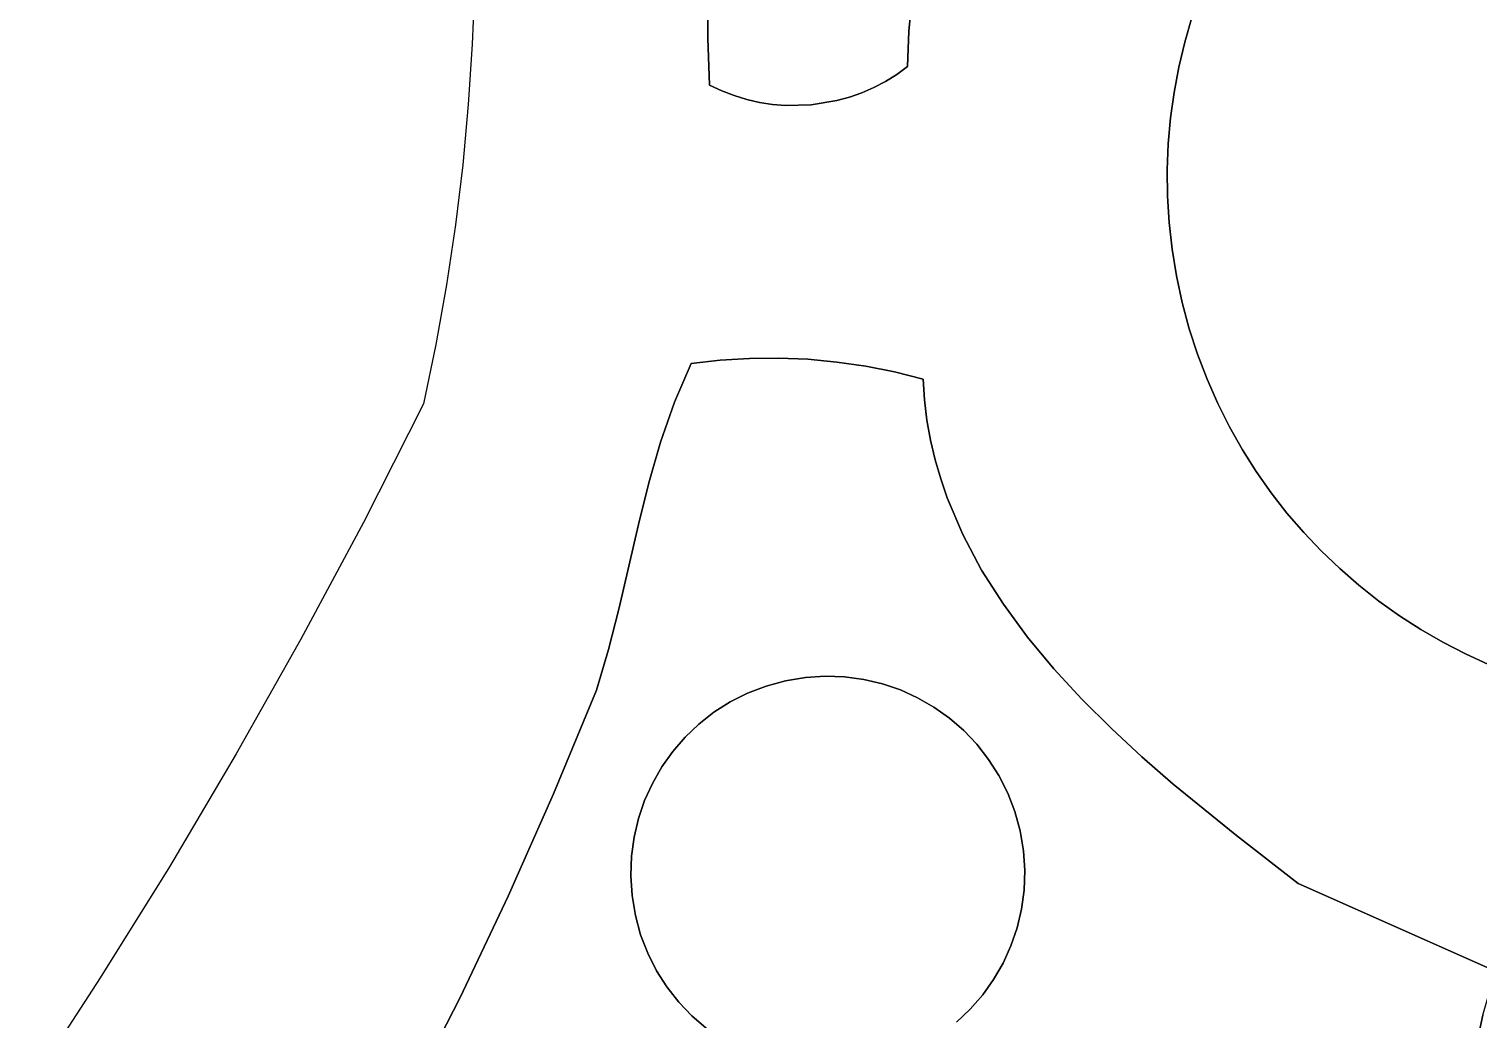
# Model space of a CAD drawing. Header units: inches. Extents: x 37.5 to 70.3, y 17.4 to 61.6.
# Drawn here: x 43.095 to 46.139, y 31.612 to 33.691 of the extents above; entities that cross this region are included whole.
import ezdxf

# ---------------------------------------------------------------- set-up
doc = ezdxf.new("R2010")
doc.units = ezdxf.units.IN
doc.layers.add('SURFACES_FOR_SKETCHUP', color=7, linetype='Continuous')

msp = doc.modelspace()

# ---------------------------------------------------------------- linework, layer by layer
at = {"layer": 'SURFACES_FOR_SKETCHUP'}
for points, invisible_edges in [([(47.1764, 34.3279), (45.6488, 33.9576), (46.8596, 32.2988)], 11), ([(45.6488, 33.9576), (45.6221, 33.9114), (45.5176, 33.1171)], 10), ([(45.5176, 33.1171), (46.0191, 32.43), (45.6488, 33.9576)], 11), ([(46.8596, 32.2988), (45.6488, 33.9576), (46.0191, 32.43)], 11), ([(45.6221, 33.9114), (45.5977, 33.864), (45.5176, 33.1171)], 10), ([(45.5977, 33.864), (45.5755, 33.8154), (45.5055, 33.173)], 10), ([(45.5055, 33.173), (45.5176, 33.1171), (45.5977, 33.864)], 10), ([(44.9625, 33.8309), (44.9505, 33.7592), (45.5231, 33.6636)], 10), ([(45.5231, 33.6636), (45.5382, 33.7151), (44.9625, 33.8309)], 10), ([(44.0312, 33.7865), (44.0264, 33.6594), (44.5213, 33.6722)], 10), ([(44.5213, 33.6722), (44.5221, 33.7708), (44.0312, 33.7865)], 10), ([(45.5557, 33.7657), (45.5055, 33.173), (45.5755, 33.8154)], 3), ([(44.5221, 33.7708), (44.5213, 33.6722), (44.6841, 33.5305)], 10), ([(44.7386, 33.5318), (44.7923, 33.5407), (44.5221, 33.7708)], 10), ([(44.6841, 33.5305), (44.7386, 33.5318), (44.5221, 33.7708)], 10), ([(44.9505, 33.7592), (44.5221, 33.7708), (44.7923, 33.5407)], 11), ([(44.9433, 33.6863), (44.9505, 33.7592), (44.7923, 33.5407)], 10), ([(44.9505, 33.7592), (44.9433, 33.6863), (45.5106, 33.6112)], 10), ([(45.5106, 33.6112), (45.5231, 33.6636), (44.9505, 33.7592)], 10), ([(45.5055, 33.173), (45.5557, 33.7657), (45.4964, 33.2289)], 3), ([(45.5382, 33.7151), (45.4964, 33.2289), (45.5557, 33.7657)], 3), ([(45.5382, 33.7151), (45.5231, 33.6636), (45.4964, 33.2289)], 10), ([(44.5249, 33.5735), (44.5213, 33.6722), (44.0264, 33.6594)], 10), ([(44.6569, 33.5328), (44.6841, 33.5305), (44.5213, 33.6722)], 10), ([(44.5765, 33.5513), (44.603, 33.5432), (44.5213, 33.6722)], 10), ([(44.5504, 33.5614), (44.5765, 33.5513), (44.5213, 33.6722)], 10), ([(44.5213, 33.6722), (44.5249, 33.5735), (44.5504, 33.5614)], 8), ([(44.603, 33.5432), (44.6298, 33.537), (44.5213, 33.6722)], 10), ([(44.6298, 33.537), (44.6569, 33.5328), (44.5213, 33.6722)], 10), ([(44.7923, 33.5407), (44.8187, 33.548), (44.9433, 33.6863)], 10), ([(44.8187, 33.548), (44.8445, 33.5572), (44.9433, 33.6863)], 10), ([(44.8445, 33.5572), (44.8697, 33.5682), (44.9433, 33.6863)], 10), ([(44.8943, 33.5811), (44.9433, 33.6863), (44.8697, 33.5682)], 3), ([(44.918, 33.5959), (44.9433, 33.6863), (44.8943, 33.5811)], 3), ([(44.918, 33.5959), (44.9408, 33.6125), (44.9433, 33.6863)], 8), ([(44.9408, 33.6125), (45.5106, 33.6112), (44.9433, 33.6863)], 3), ([(45.5231, 33.6636), (45.5106, 33.6112), (45.4902, 33.2846)], 10), ([(45.4964, 33.2289), (45.5231, 33.6636), (45.4902, 33.2846)], 3), ([(44.0264, 33.6594), (44.0181, 33.5325), (44.5249, 33.5735)], 10), ([(45.4868, 33.3401), (44.9408, 33.6125), (44.918, 33.5959)], 9), ([(45.4868, 33.3401), (45.4862, 33.3953), (44.9408, 33.6125)], 10), ([(45.4862, 33.3953), (45.4883, 33.4501), (44.9408, 33.6125)], 10), ([(45.4883, 33.4501), (45.4931, 33.5044), (44.9408, 33.6125)], 10), ([(45.4931, 33.5044), (45.5005, 33.5581), (44.9408, 33.6125)], 10), ([(45.5005, 33.5581), (45.5106, 33.6112), (44.9408, 33.6125)], 10), ([(45.4902, 33.2846), (45.5106, 33.6112), (45.4868, 33.3401)], 3), ([(45.5005, 33.5581), (45.4868, 33.3401), (45.5106, 33.6112)], 3), ([(44.0063, 33.406), (43.991, 33.2798), (44.5249, 33.5735)], 10), ([(44.4859, 32.9886), (44.5249, 33.5735), (43.991, 33.2798)], 11), ([(44.0181, 33.5325), (44.0063, 33.406), (44.5249, 33.5735)], 10), ([(44.5249, 33.5735), (44.4859, 32.9886), (44.5504, 33.5614)], 3), ([(44.8697, 33.5682), (44.9733, 32.9557), (44.8943, 33.5811)], 3), ([(44.8943, 33.5811), (44.9733, 32.9557), (44.918, 33.5959)], 3), ([(44.918, 33.5959), (44.9733, 32.9557), (45.4868, 33.3401)], 11), ([(44.5504, 33.5614), (44.4859, 32.9886), (44.5765, 33.5513)], 3), ([(44.5472, 32.9956), (44.5765, 33.5513), (44.4859, 32.9886)], 3), ([(44.5765, 33.5513), (44.5472, 32.9956), (44.603, 33.5432)], 3), ([(44.603, 33.5432), (44.5472, 32.9956), (44.6298, 33.537)], 3), ([(44.7923, 33.5407), (44.8532, 32.9829), (44.8187, 33.548)], 3), ([(44.8187, 33.548), (44.8532, 32.9829), (44.8445, 33.5572)], 3), ([(44.8445, 33.5572), (44.9135, 32.9709), (44.8697, 33.5682)], 3), ([(44.9135, 32.9709), (44.8445, 33.5572), (44.8532, 32.9829)], 3), ([(44.9733, 32.9557), (44.8697, 33.5682), (44.9135, 32.9709)], 3), ([(45.5005, 33.5581), (45.4931, 33.5044), (45.4862, 33.3953)], 10), ([(45.4868, 33.3401), (45.5005, 33.5581), (45.4862, 33.3953)], 3), ([(44.6086, 32.9994), (44.6298, 33.537), (44.5472, 32.9956)], 3), ([(44.6298, 33.537), (44.6086, 32.9994), (44.6569, 33.5328)], 3), ([(44.67, 33), (44.6569, 33.5328), (44.6086, 32.9994)], 3), ([(44.6569, 33.5328), (44.67, 33), (44.6841, 33.5305)], 3), ([(44.7313, 32.9975), (44.6841, 33.5305), (44.67, 33)], 3), ([(44.6841, 33.5305), (44.7313, 32.9975), (44.7386, 33.5318)], 3), ([(44.7924, 32.9917), (44.7386, 33.5318), (44.7313, 32.9975)], 3), ([(44.7386, 33.5318), (44.7924, 32.9917), (44.7923, 33.5407)], 3), ([(44.8532, 32.9829), (44.7923, 33.5407), (44.7924, 32.9917)], 3), ([(45.4883, 33.4501), (45.4862, 33.3953), (45.4931, 33.5044)], 2), ([(45.4902, 33.2846), (45.4868, 33.3401), (44.9733, 32.9557)], 10), ([(43.9722, 33.154), (44.4859, 32.9886), (43.991, 33.2798)], 3), ([(45.4964, 33.2289), (45.4902, 33.2846), (44.9733, 32.9557)], 10), ([(45.5055, 33.173), (45.4964, 33.2289), (44.9733, 32.9557)], 10), ([(43.9499, 33.0288), (44.451, 32.9074), (43.9722, 33.154)], 3), ([(44.4859, 32.9886), (43.9722, 33.154), (44.451, 32.9074)], 3), ([(45.5176, 33.1171), (45.5055, 33.173), (44.9733, 32.9557)], 10), ([(45.5325, 33.0618), (45.5176, 33.1171), (44.9733, 32.9557)], 10), ([(45.9743, 32.4588), (45.5176, 33.1171), (45.9308, 32.4898)], 3), ([(45.5325, 33.0618), (45.9308, 32.4898), (45.5176, 33.1171)], 3), ([(46.0191, 32.43), (45.5176, 33.1171), (45.9743, 32.4588)], 3), ([(44.9733, 32.9557), (44.9762, 32.9123), (45.5325, 33.0618)], 10), ([(45.5499, 33.008), (45.5325, 33.0618), (44.9762, 32.9123)], 10), ([(45.9308, 32.4898), (45.5325, 33.0618), (45.8888, 32.5228)], 3), ([(45.5499, 33.008), (45.8485, 32.5579), (45.5325, 33.0618)], 3), ([(45.8888, 32.5228), (45.5325, 33.0618), (45.8485, 32.5579)], 3), ([(43.9242, 32.9041), (44.422, 32.8235), (43.9499, 33.0288)], 3), ([(44.451, 32.9074), (43.9499, 33.0288), (44.422, 32.8235)], 3), ([(44.3975, 32.7377), (44.7313, 32.9975), (44.422, 32.8235)], 3), ([(44.3975, 32.7377), (44.9986, 32.7865), (44.7313, 32.9975)], 11), ([(44.67, 33), (44.422, 32.8235), (44.7313, 32.9975)], 3), ([(44.67, 33), (44.6086, 32.9994), (44.422, 32.8235)], 10), ([(44.451, 32.9074), (44.422, 32.8235), (44.6086, 32.9994)], 10), ([(44.5472, 32.9956), (44.451, 32.9074), (44.6086, 32.9994)], 3), ([(44.5472, 32.9956), (44.4859, 32.9886), (44.451, 32.9074)], 8), ([(44.7313, 32.9975), (44.9986, 32.7865), (44.7924, 32.9917)], 3), ([(44.9762, 32.9123), (44.9815, 32.8696), (45.5499, 33.008)], 10), ([(44.9815, 32.8696), (44.989, 32.8277), (45.5499, 33.008)], 10), ([(45.5699, 32.9556), (45.5499, 33.008), (44.989, 32.8277)], 10), ([(45.8097, 32.5949), (45.5499, 33.008), (45.7728, 32.6338)], 3), ([(45.5699, 32.9556), (45.7728, 32.6338), (45.5499, 33.008)], 3), ([(45.8485, 32.5579), (45.5499, 33.008), (45.8097, 32.5949)], 3), ([(44.7924, 32.9917), (44.989, 32.8277), (44.8532, 32.9829)], 3), ([(44.989, 32.8277), (44.7924, 32.9917), (44.9986, 32.7865)], 3), ([(44.9815, 32.8696), (44.8532, 32.9829), (44.989, 32.8277)], 3), ([(44.9135, 32.9709), (44.8532, 32.9829), (44.9815, 32.8696)], 10), ([(44.9762, 32.9123), (44.9733, 32.9557), (44.9135, 32.9709)], 8), ([(44.9815, 32.8696), (44.9762, 32.9123), (44.9135, 32.9709)], 10), ([(44.989, 32.8277), (44.9986, 32.7865), (45.5699, 32.9556)], 10), ([(44.9986, 32.7865), (45.0104, 32.7461), (45.5699, 32.9556)], 10), ([(45.0104, 32.7461), (45.024, 32.7064), (45.5699, 32.9556)], 10), ([(45.5923, 32.9047), (45.5699, 32.9556), (45.024, 32.7064)], 10), ([(45.5923, 32.9047), (45.7376, 32.6746), (45.5699, 32.9556)], 3), ([(45.7728, 32.6338), (45.5699, 32.9556), (45.7376, 32.6746)], 3), ([(43.7978, 32.655), (44.3759, 32.6506), (43.9242, 32.9041)], 3), ([(44.3975, 32.7377), (43.9242, 32.9041), (44.3759, 32.6506)], 3), ([(44.422, 32.8235), (43.9242, 32.9041), (44.3975, 32.7377)], 3), ([(45.024, 32.7064), (45.0569, 32.6292), (45.5923, 32.9047)], 10), ([(45.617, 32.8554), (45.5923, 32.9047), (45.0569, 32.6292)], 10), ([(45.7044, 32.7172), (45.7376, 32.6746), (45.5923, 32.9047)], 10), ([(45.5923, 32.9047), (45.617, 32.8554), (45.7044, 32.7172)], 10), ([(45.0569, 32.6292), (45.0964, 32.5548), (45.617, 32.8554)], 10), ([(45.644, 32.8076), (45.617, 32.8554), (45.0964, 32.5548)], 10), ([(45.644, 32.8076), (45.6732, 32.7616), (45.617, 32.8554)], 2), ([(45.6732, 32.7616), (45.7044, 32.7172), (45.617, 32.8554)], 10), ([(44.9986, 32.7865), (44.3975, 32.7377), (45.0104, 32.7461)], 3), ([(45.0964, 32.5548), (45.142, 32.4831), (45.644, 32.8076)], 10), ([(45.6732, 32.7616), (45.644, 32.8076), (45.142, 32.4831)], 10), ([(45.1927, 32.4141), (45.6732, 32.7616), (45.142, 32.4831)], 3), ([(45.6732, 32.7616), (45.1927, 32.4141), (45.7044, 32.7172)], 3), ([(44.3759, 32.6506), (44.7262, 32.3294), (44.3975, 32.7377)], 3), ([(44.3975, 32.7377), (44.7262, 32.3294), (45.0104, 32.7461)], 11), ([(44.7262, 32.3294), (44.7677, 32.3321), (45.0104, 32.7461)], 10), ([(45.024, 32.7064), (45.0104, 32.7461), (44.7677, 32.3321)], 10), ([(44.7677, 32.3321), (44.8086, 32.3307), (45.024, 32.7064)], 10), ([(45.0569, 32.6292), (45.024, 32.7064), (44.8086, 32.3307)], 10), ([(45.248, 32.3476), (45.7044, 32.7172), (45.1927, 32.4141)], 3), ([(45.7044, 32.7172), (45.248, 32.3476), (45.7376, 32.6746)], 3), ([(45.307, 32.2836), (45.7376, 32.6746), (45.248, 32.3476)], 3), ([(45.7376, 32.6746), (45.307, 32.2836), (45.7728, 32.6338)], 3), ([(43.6666, 32.41), (44.2873, 32.3028), (43.7978, 32.655)], 3), ([(44.3129, 32.3883), (43.7978, 32.655), (44.2873, 32.3028)], 3), ([(44.3351, 32.4752), (43.7978, 32.655), (44.3129, 32.3883)], 3), ([(44.3759, 32.6506), (43.7978, 32.655), (44.3351, 32.4752)], 3), ([(44.3351, 32.4752), (44.6436, 32.3113), (44.3759, 32.6506)], 3), ([(44.6845, 32.3225), (44.3759, 32.6506), (44.6436, 32.3113)], 3), ([(44.7262, 32.3294), (44.3759, 32.6506), (44.6845, 32.3225)], 3), ([(44.8487, 32.3252), (45.0569, 32.6292), (44.8086, 32.3307)], 3), ([(44.8487, 32.3252), (44.8878, 32.3159), (45.0569, 32.6292)], 10), ([(45.0964, 32.5548), (45.0569, 32.6292), (44.8878, 32.3159)], 10), ([(45.3689, 32.2219), (45.7728, 32.6338), (45.307, 32.2836)], 3), ([(45.7728, 32.6338), (45.3689, 32.2219), (45.8097, 32.5949)], 3), ([(45.4331, 32.1625), (45.8097, 32.5949), (45.3689, 32.2219)], 3), ([(45.8097, 32.5949), (45.4331, 32.1625), (45.8485, 32.5579)], 3), ([(44.8878, 32.3159), (44.9256, 32.303), (45.0964, 32.5548)], 10), ([(45.142, 32.4831), (45.0964, 32.5548), (44.9256, 32.303)], 10), ([(45.4988, 32.1053), (45.8485, 32.5579), (45.4331, 32.1625)], 3), ([(45.8485, 32.5579), (45.4988, 32.1053), (45.8888, 32.5228)], 3), ([(45.8888, 32.5228), (45.4988, 32.1053), (45.9308, 32.4898)], 3), ([(45.142, 32.4831), (44.9256, 32.303), (44.9618, 32.2866)], 9), ([(45.142, 32.4831), (44.9618, 32.2866), (44.9962, 32.2668)], 9), ([(45.142, 32.4831), (44.9962, 32.2668), (45.1927, 32.4141)], 3), ([(45.6315, 31.9971), (45.9308, 32.4898), (45.4988, 32.1053)], 3), ([(45.9308, 32.4898), (45.6315, 31.9971), (45.9743, 32.4588)], 3), ([(44.3351, 32.4752), (44.3129, 32.3883), (44.5341, 32.2562)], 10), ([(44.3351, 32.4752), (44.5341, 32.2562), (44.5683, 32.2779)], 9), ([(44.3351, 32.4752), (44.5683, 32.2779), (44.6048, 32.2964)], 9), ([(44.3351, 32.4752), (44.6048, 32.2964), (44.6436, 32.3113)], 9), ([(45.9743, 32.4588), (45.6315, 31.9971), (46.0191, 32.43)], 3), ([(45.7613, 31.8967), (46.0191, 32.43), (45.6315, 31.9971)], 3), ([(46.0191, 32.43), (45.7613, 31.8967), (46.0653, 32.4033)], 3), ([(46.0191, 32.43), (46.0653, 32.4033), (46.8596, 32.2988)], 10), ([(43.5308, 32.1689), (44.1974, 32.0851), (43.6666, 32.41)], 3), ([(44.2873, 32.3028), (43.6666, 32.41), (44.1974, 32.0851)], 3), ([(44.3129, 32.3883), (44.2873, 32.3028), (44.5025, 32.2314)], 10), ([(44.5025, 32.2314), (44.5341, 32.2562), (44.3129, 32.3883)], 10), ([(45.0286, 32.2438), (45.1927, 32.4141), (44.9962, 32.2668)], 3), ([(45.0587, 32.2178), (45.1927, 32.4141), (45.0286, 32.2438)], 3), ([(45.1927, 32.4141), (45.0587, 32.2178), (45.248, 32.3476)], 3), ([(46.0653, 32.4033), (45.7613, 31.8967), (46.1127, 32.3789)], 3), ([(46.0653, 32.4033), (46.1127, 32.3789), (46.8596, 32.2988)], 10), ([(46.1127, 32.3789), (45.7613, 31.8967), (46.1613, 32.3567)], 3), ([(46.1613, 32.3567), (45.7613, 31.8967), (46.211, 32.3368)], 3), ([(46.1127, 32.3789), (46.1613, 32.3567), (46.8037, 32.2867)], 10), ([(46.8037, 32.2867), (46.8596, 32.2988), (46.1127, 32.3789)], 10), ([(44.7262, 32.3294), (44.6845, 32.3225), (44.9618, 32.2866)], 10), ([(44.7262, 32.3294), (44.8878, 32.3159), (44.7677, 32.3321)], 3), ([(44.9256, 32.303), (44.8878, 32.3159), (44.7262, 32.3294)], 10), ([(44.9618, 32.2866), (44.9256, 32.303), (44.7262, 32.3294)], 10), ([(44.8487, 32.3252), (44.7677, 32.3321), (44.8878, 32.3159)], 3), ([(44.8487, 32.3252), (44.8086, 32.3307), (44.7677, 32.3321)], 8), ([(45.0862, 32.1889), (45.248, 32.3476), (45.0587, 32.2178)], 3), ([(45.111, 32.1573), (45.248, 32.3476), (45.0862, 32.1889)], 3), ([(45.248, 32.3476), (45.111, 32.1573), (45.307, 32.2836)], 3), ([(46.1755, 31.7125), (46.211, 32.3368), (45.7613, 31.8967)], 3), ([(44.2873, 32.3028), (44.1974, 32.0851), (44.4049, 32.1069)], 10), ([(44.4049, 32.1069), (44.4247, 32.1414), (44.2873, 32.3028)], 10), ([(44.4247, 32.1414), (44.4476, 32.1738), (44.2873, 32.3028)], 10), ([(44.4476, 32.1738), (44.4736, 32.2038), (44.2873, 32.3028)], 10), ([(44.4736, 32.2038), (44.5025, 32.2314), (44.2873, 32.3028)], 10), ([(44.4247, 32.1414), (44.6845, 32.3225), (44.4476, 32.1738)], 3), ([(44.6845, 32.3225), (44.4247, 32.1414), (44.9962, 32.2668)], 11), ([(44.6845, 32.3225), (44.6436, 32.3113), (44.4476, 32.1738)], 10), ([(44.4476, 32.1738), (44.6436, 32.3113), (44.4736, 32.2038)], 3), ([(44.4736, 32.2038), (44.6436, 32.3113), (44.5025, 32.2314)], 3), ([(44.6436, 32.3113), (44.6048, 32.2964), (44.5025, 32.2314)], 10), ([(44.5341, 32.2562), (44.5025, 32.2314), (44.6048, 32.2964)], 10), ([(44.6048, 32.2964), (44.5683, 32.2779), (44.5341, 32.2562)], 8), ([(44.9962, 32.2668), (44.9618, 32.2866), (44.6845, 32.3225)], 10), ([(44.4247, 32.1414), (45.1216, 31.6952), (44.9962, 32.2668)], 11), ([(44.9962, 32.2668), (45.1773, 32.007), (45.0286, 32.2438)], 3), ([(45.1773, 32.007), (44.9962, 32.2668), (45.1216, 31.6952)], 11), ([(45.1327, 32.1232), (45.307, 32.2836), (45.111, 32.1573)], 3), ([(45.307, 32.2836), (45.1327, 32.1232), (45.3689, 32.2219)], 3), ([(45.1773, 32.007), (45.1661, 32.0478), (45.0286, 32.2438)], 10), ([(45.0286, 32.2438), (45.1661, 32.0478), (45.0587, 32.2178)], 3), ([(45.0587, 32.2178), (45.1661, 32.0478), (45.0862, 32.1889)], 3), ([(45.1512, 32.0866), (45.3689, 32.2219), (45.1327, 32.1232)], 3), ([(45.1661, 32.0478), (45.3689, 32.2219), (45.1512, 32.0866)], 3), ([(45.3689, 32.2219), (45.1661, 32.0478), (45.4331, 32.1625)], 3), ([(45.111, 32.1573), (45.0862, 32.1889), (45.1512, 32.0866)], 10), ([(45.1661, 32.0478), (45.1512, 32.0866), (45.0862, 32.1889)], 10), ([(43.3903, 31.9317), (44.0007, 31.6573), (43.5308, 32.1689)], 3), ([(44.1018, 31.8699), (44.1974, 32.0851), (43.5308, 32.1689)], 10), ([(44.1018, 31.8699), (43.5308, 32.1689), (44.0007, 31.6573)], 3), ([(44.4247, 32.1414), (44.4049, 32.1069), (44.369, 31.8296)], 10), ([(44.369, 31.8296), (44.5501, 31.5698), (44.4247, 32.1414)], 11), ([(45.1216, 31.6952), (44.4247, 32.1414), (44.5501, 31.5698)], 11), ([(45.1512, 32.0866), (45.1327, 32.1232), (45.111, 32.1573)], 8), ([(45.1773, 32.007), (45.4331, 32.1625), (45.1661, 32.0478)], 3), ([(45.1843, 31.9652), (45.4331, 32.1625), (45.1773, 32.007)], 3), ([(45.4331, 32.1625), (45.1843, 31.9652), (45.4988, 32.1053)], 3), ([(44.1974, 32.0851), (44.1018, 31.8699), (44.3608, 31.9538)], 10), ([(44.3884, 32.0707), (44.4049, 32.1069), (44.1974, 32.0851)], 10), ([(44.3608, 31.9538), (44.3662, 31.9939), (44.1974, 32.0851)], 10), ([(44.3662, 31.9939), (44.3755, 32.033), (44.1974, 32.0851)], 10), ([(44.3755, 32.033), (44.3884, 32.0707), (44.1974, 32.0851)], 10), ([(44.4049, 32.1069), (44.3884, 32.0707), (44.362, 31.8714)], 10), ([(44.362, 31.8714), (44.369, 31.8296), (44.4049, 32.1069)], 10), ([(45.1869, 31.9237), (45.4988, 32.1053), (45.1843, 31.9652)], 3), ([(45.1855, 31.8828), (45.4988, 32.1053), (45.1869, 31.9237)], 3), ([(45.4988, 32.1053), (45.1855, 31.8828), (45.6315, 31.9971)], 3), ([(44.3884, 32.0707), (44.3755, 32.033), (44.362, 31.8714)], 10), ([(44.3662, 31.9939), (44.3593, 31.9129), (44.3755, 32.033)], 3), ([(44.362, 31.8714), (44.3755, 32.033), (44.3593, 31.9129)], 3), ([(44.3662, 31.9939), (44.3608, 31.9538), (44.3593, 31.9129)], 8), ([(45.1216, 31.6952), (45.1414, 31.7296), (45.1773, 32.007)], 10), ([(45.1843, 31.9652), (45.1773, 32.007), (45.1414, 31.7296)], 10), ([(45.6315, 31.9971), (45.1708, 31.8036), (45.7613, 31.8967)], 3), ([(45.1708, 31.8036), (45.6315, 31.9971), (45.18, 31.8427)], 3), ([(45.18, 31.8427), (45.6315, 31.9971), (45.1855, 31.8828)], 3), ([(45.1414, 31.7296), (45.1578, 31.7659), (45.1843, 31.9652)], 10), ([(45.1578, 31.7659), (45.1708, 31.8036), (45.1843, 31.9652)], 10), ([(45.1843, 31.9652), (45.1708, 31.8036), (45.1869, 31.9237)], 3), ([(43.2451, 31.6982), (43.894, 31.4473), (43.3903, 31.9317)], 3), ([(44.0007, 31.6573), (43.3903, 31.9317), (43.894, 31.4473)], 3), ([(44.3593, 31.9129), (44.3608, 31.9538), (44.1018, 31.8699)], 10), ([(44.3593, 31.9129), (44.1018, 31.8699), (44.362, 31.8714)], 3), ([(45.18, 31.8427), (45.1869, 31.9237), (45.1708, 31.8036)], 3), ([(45.18, 31.8427), (45.1855, 31.8828), (45.1869, 31.9237)], 8), ([(44.0007, 31.6573), (44.3951, 31.75), (44.1018, 31.8699)], 3), ([(44.362, 31.8714), (44.1018, 31.8699), (44.369, 31.8296)], 3), ([(44.369, 31.8296), (44.1018, 31.8699), (44.3801, 31.7888)], 3), ([(44.3801, 31.7888), (44.1018, 31.8699), (44.3951, 31.75)], 3), ([(45.5316, 31.2638), (45.7613, 31.8967), (45.1578, 31.7659)], 11), ([(45.1578, 31.7659), (45.7613, 31.8967), (45.1708, 31.8036)], 3), ([(45.6043, 31.2636), (45.7613, 31.8967), (45.5316, 31.2638)], 3), ([(45.6799, 31.2607), (45.7613, 31.8967), (45.6043, 31.2636)], 3), ([(45.7569, 31.2577), (45.7613, 31.8967), (45.6799, 31.2607)], 3), ([(45.7569, 31.2577), (45.8339, 31.2574), (45.7613, 31.8967)], 10), ([(46.1489, 31.6202), (46.1755, 31.7125), (45.7613, 31.8967)], 8), ([(46.1291, 31.5263), (46.1489, 31.6202), (45.7613, 31.8967)], 10), ([(46.1291, 31.5263), (45.7613, 31.8967), (45.8339, 31.2574)], 11), ([(44.369, 31.8296), (44.3801, 31.7888), (44.5177, 31.5928)], 10), ([(44.5501, 31.5698), (44.369, 31.8296), (44.5177, 31.5928)], 3), ([(44.4876, 31.6188), (44.3801, 31.7888), (44.46, 31.6477)], 3), ([(44.5177, 31.5928), (44.3801, 31.7888), (44.4876, 31.6188)], 3), ([(44.3801, 31.7888), (44.3951, 31.75), (44.46, 31.6477)], 10), ([(44.3951, 31.75), (44.0007, 31.6573), (44.4135, 31.7134)], 3), ([(44.4353, 31.6793), (44.46, 31.6477), (44.3951, 31.75)], 10), ([(44.3951, 31.75), (44.4135, 31.7134), (44.4353, 31.6793)], 8), ([(45.1578, 31.7659), (45.1414, 31.7296), (45.5316, 31.2638)], 10), ([(45.1414, 31.7296), (45.1216, 31.6952), (45.4008, 31.2482)], 10), ([(45.4008, 31.2482), (45.5316, 31.2638), (45.1414, 31.7296)], 10), ([(43.2451, 31.6982), (43.0953, 31.4683), (43.6997, 31.1443)], 10), ([(43.6997, 31.1443), (43.7978, 31.2952), (43.2451, 31.6982)], 10), ([(43.7978, 31.2952), (43.894, 31.4473), (43.2451, 31.6982)], 10), ([(44.4135, 31.7134), (44.0007, 31.6573), (44.4353, 31.6793)], 3), ([(44.8618, 31.5141), (45.1216, 31.6952), (44.5501, 31.5698)], 11), ([(45.1216, 31.6952), (44.8618, 31.5141), (45.0986, 31.6628)], 3), ([(45.1216, 31.6952), (45.0986, 31.6628), (45.4008, 31.2482)], 10), ([(46.6368, 31.1691), (46.7018, 31.689), (46.1291, 31.5263)], 10), ([(46.1489, 31.6202), (46.1291, 31.5263), (46.7018, 31.689)], 10), ([(43.894, 31.4473), (44.46, 31.6477), (44.0007, 31.6573)], 3), ([(44.4353, 31.6793), (44.0007, 31.6573), (44.46, 31.6477)], 3), ([(44.8618, 31.5141), (44.9027, 31.5253), (45.0986, 31.6628)], 10), ([(45.0986, 31.6628), (44.9027, 31.5253), (45.0726, 31.6327)], 3), ([(45.2711, 31.2261), (45.0986, 31.6628), (45.0726, 31.6327)], 9), ([(45.2711, 31.2261), (45.4008, 31.2482), (45.0986, 31.6628)], 10), ([(44.46, 31.6477), (43.894, 31.4473), (44.4876, 31.6188)], 3), ([(45.0726, 31.6327), (44.9027, 31.5253), (45.0438, 31.6052)], 3), ([(45.2711, 31.2261), (45.0726, 31.6327), (45.0438, 31.6052)], 9), ([(44.4876, 31.6188), (43.894, 31.4473), (44.5177, 31.5928)], 3)]:
    msp.add_3dface(points, dxfattribs=dict(at, invisible_edges=invisible_edges))

doc.saveas('drawing.dxf')
